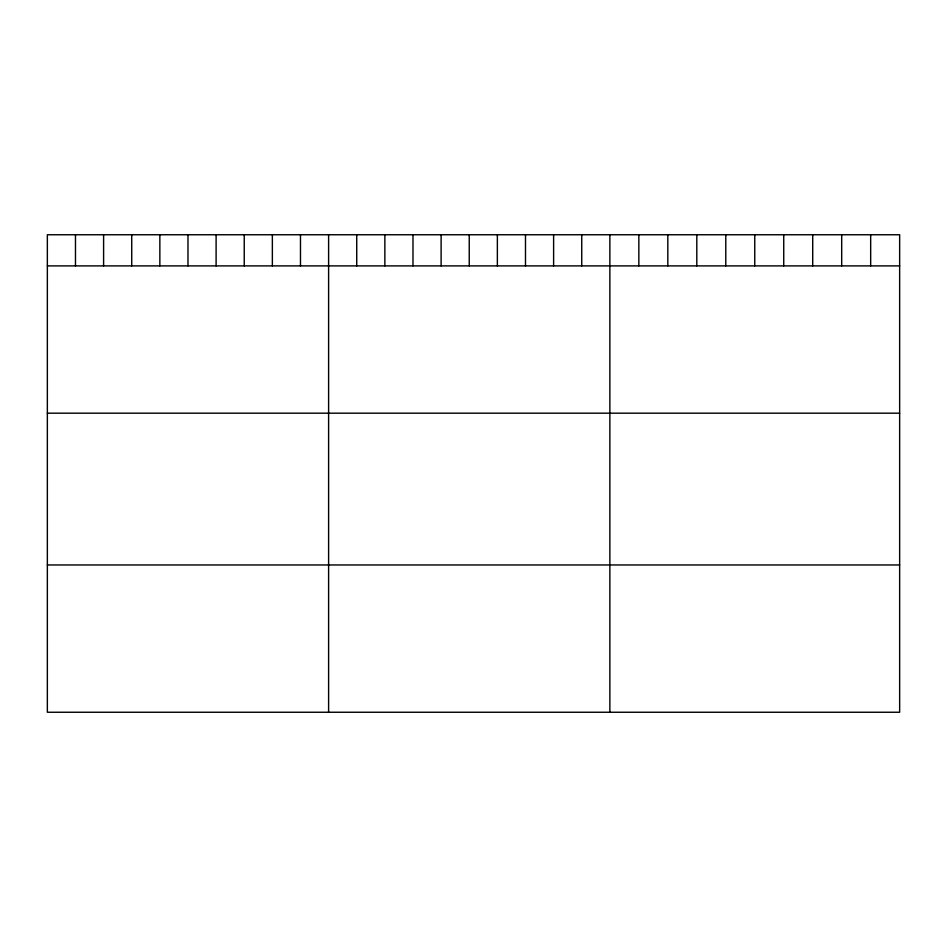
<?xml version="1.0" encoding="UTF-8"?>
<svg xmlns="http://www.w3.org/2000/svg" width="947" height="947" viewBox="0 0 947 947"><rect width="100%" height="100%" fill="white"/><g stroke="black" fill="none" stroke-linecap="round" stroke-linejoin="round"><path stroke-width="1.42" d="M899.65 265.894L899.65 712.251L47.35 712.251L47.35 234.749L899.65 234.749L899.65 265.894L47.35 265.894M47.35 413.188L899.65 413.188M47.35 564.957L899.65 564.957M870.672 234.749L870.672 265.894M841.694 234.749L841.694 265.894M812.715 234.749L812.715 265.894M783.737 234.749L783.737 265.894M754.759 234.749L754.759 265.894M725.781 234.749L725.781 265.894M696.803 234.749L696.803 265.894M667.824 234.749L667.824 265.894M638.846 234.749L638.846 265.894M609.868 234.749L609.868 712.251M581.742 234.749L581.742 265.894M553.616 234.749L553.616 265.894M525.49 234.749L525.49 265.894M497.364 234.749L497.364 265.894M469.238 234.749L469.238 265.894M441.113 234.749L441.113 265.894M412.987 234.749L412.987 265.894M384.861 234.749L384.861 265.894M356.735 234.749L356.735 265.894M328.609 234.749L328.609 712.251M300.483 234.749L300.483 265.894M272.357 234.749L272.357 265.894M244.231 234.749L244.231 265.894M216.105 234.749L216.105 265.894M187.98 234.749L187.98 265.894M159.854 234.749L159.854 265.894M131.728 234.749L131.728 265.894M103.602 234.749L103.602 265.894M75.476 234.749L75.476 265.894"/></g></svg>
